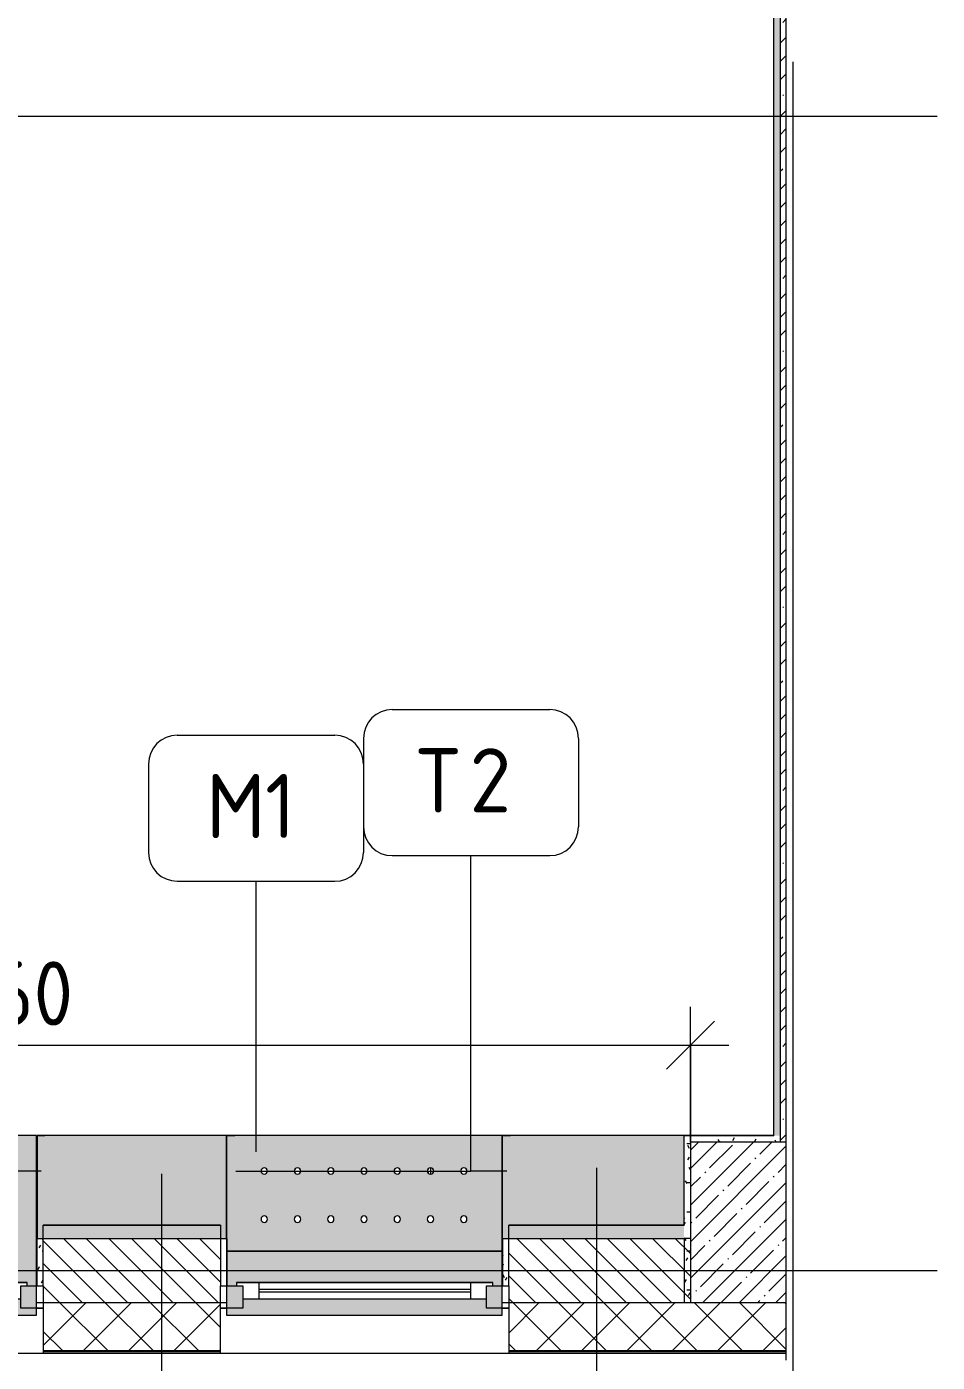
# Model space of a CAD drawing. Header units: millimetres. Extents: x -8624 to 194831, y -8553 to 29000.
# Drawn here: x 172972 to 175814, y -286 to 3879 of the extents above; entities that cross this region are included whole.
import ezdxf

# ---------------------------------------------------------------- set-up
doc = ezdxf.new("R2010")
doc.units = ezdxf.units.MM
doc.linetypes.add('Осевая', pattern=[15875, 3175, -2381.25, 7937.5, -2381.25])
for name, color, linetype, lineweight in [('A-ANNO-DIMS', 7, 'Continuous', 9), ('A-ANNO-DIMS-100', 7, 'Continuous', 9), ('A-DETL-GENF', 7, 'Continuous', 9), ('A-GLAZ-2', 7, 'Continuous', 9), ('A-WALL-2', 7, 'Continuous', 9), ('A-WALL-5', 7, 'Continuous', 13), ('I-WALL-5', 7, 'Continuous', 9), ('M-EQPM-1', 7, 'Continuous', 9), ('S-COLS-2', 7, 'Continuous', 9), ('Знаки', 7, 'Continuous', 9), ('Марки для знаков', 7, 'Continuous', 9), ('Оси', 7, 'Continuous', 9), ('Оси-2', 7, 'Осевая', 9)]:
    doc.layers.add(name, color=color, linetype=linetype, lineweight=lineweight)
doc.layers.add('I-WALL-7', color=9, linetype='Continuous', lineweight=9, true_color=0x808080)
doc.layers.add('Знаки-2', color=7, linetype='Continuous', lineweight=9, true_color=0xd7cfbf)
doc.styles.add('GOST Common_1', font='GOST_Common.ttf', dxfattribs={"height": 200})
doc.styles.add('ISOCPEUR_1', font='isocpeur.ttf', dxfattribs={"width": 0.9, "height": 200})
doc.dimstyles.new('ISO-2_0_0_9К_Средний_округл2', dxfattribs={"dimscale": 304.8, "dimtxt": 199.196235, "dimasz": 0.492126, "dimexe": 0.393701, "dimexo": 0, "dimgap": 0, "dimtad": 1, "dimdec": 0, "dimrnd": 10, "dimzin": 0, "dimdsep": 46, "dimtxsty": 'ISOCPEUR_1', "dimblk1": 'OBLIQUE', "dimblk2": 'OBLIQUE', "dimsah": 1, "dimcen": 0.09, "dimdle": 0.393701, "dimazin": 0, "dimtfac": 1, "dimtdec": 4, "dimtix": 1, "dimtmove": 0, "dimatfit": 3, "dimfxl": 1, "dimtvp": 1, "dimtolj": 1, "dimtzin": 0, "dimarcsym": 2})
pattern_1 = [(0, (137053.745, 0), (121.92, 30.48), [10.058, -81.382, 10.058, -81.382, -487.68]), (0, (137053.745, 0), (121.92, 30.48), [-182.88, 10.058, -172.822, 10.058, -81.382, -213.36]), (0, (137053.745, 0), (121.92, 30.48), [-457.2, 10.058, -50.902, 10.058, -142.342]), (120, (137099.465, 15.24), (-87.356454, 90.345817), [10.058, -81.382, 10.058, -81.382, -487.68]), (120, (137099.465, 15.24), (-87.356454, 90.345817), [-182.88, 10.058, -172.822, 10.058, -81.382, -213.36]), (120, (137099.465, 15.24), (-87.356454, 90.345817), [-457.2, 10.058, -50.902, 10.058, -142.342]), (240, (137114.705, 76.2), (-34.563546, -120.825817), [10.058, -81.382, 10.058, -81.382, -487.68]), (240, (137114.705, 76.2), (-34.563546, -120.825817), [-182.88, 10.058, -172.822, 10.058, -81.382, -213.36]), (240, (137114.705, 76.2), (-34.563546, -120.825817), [-457.2, 10.058, -50.902, 10.058, -142.342])]

# ---------------------------------------------------------------- blocks, each defined once
blk = doc.blocks.new('120_Окно_СКБ_2Ст - 120_Окно_СКБ_2Ст 2100х2400 _мал створка справа_-22446225-План зашивки приборов отопления в осях 3 этажа 1-12')
at = {"layer": 'A-GLAZ-2'}
for p, q in [((-1050, -127), (-1050, -57)), ((-1050, -57), (-980, -57)), ((-1029, -57), (-1050, -57)), ((-980, -57), (-980, -127)), ((150, -127), (150, -57)), ((150, -57), (220, -57)), ((220, -57), (220, -127)), ((980, -127), (980, -57)), ((980, -57), (1050, -57)), ((1050, -57), (1031, -57)), ((1050, -57), (1050, -127)), ((150, -87), (-980, -87)), ((-980, -87), (-980, -127)), ((-930, -137), (-930, -87)), ((-930, -107), (100, -107)), ((100, -117), (-930, -117)), ((100, -137), (100, -87)), ((150, -127), (150, -87)), ((980, -87), (220, -87)), ((220, -87), (220, -127)), ((270, -137), (270, -87)), ((270, -107), (930, -107)), ((930, -117), (270, -117)), ((930, -137), (930, -87)), ((980, -127), (980, -87)), ((-980, -127), (-1050, -127)), ((-980, -127), (-1000, -127)), ((-1000, -127), (-1000, -137)), ((-1000, -137), (170, -137)), ((170, -137), (-1000, -137)), ((220, -127), (150, -127)), ((170, -127), (150, -127)), ((170, -137), (170, -127)), ((220, -127), (200, -127)), ((200, -127), (200, -137)), ((200, -137), (1000, -137)), ((1000, -137), (200, -137)), ((1050, -127), (980, -127)), ((1000, -127), (980, -127)), ((1000, -137), (1000, -127))]:
    blk.add_line(p, q, dxfattribs=at)
blk = doc.blocks.new('120_Окно_СКБ_1Ст - 120_Окно_СКБ_1Ст 900х2500_h_-V158-План зашивки приборов отопления в осях 3 этажа 1-12')
at = {"layer": 'A-GLAZ-2'}
for p, q in [((-450, -127), (-450, -57)), ((-450, -57), (-380, -57)), ((-429, -57), (-450, -57)), ((-380, -57), (-380, -127)), ((380, -127), (380, -57)), ((380, -57), (450, -57)), ((450, -57), (431, -57)), ((450, -57), (450, -127)), ((380, -87), (-380, -87)), ((-380, -87), (-380, -127)), ((-330, -137), (-330, -87)), ((-330, -107), (330, -107)), ((330, -117), (-330, -117)), ((330, -137), (330, -87)), ((380, -127), (380, -87)), ((-380, -127), (-450, -127)), ((-380, -127), (-400, -127)), ((-400, -127), (-400, -137)), ((-400, -137), (400, -137)), ((400, -137), (-400, -137)), ((450, -127), (380, -127)), ((400, -127), (380, -127)), ((400, -137), (400, -127))]:
    blk.add_line(p, q, dxfattribs=at)
blk = doc.blocks.new('BSC_Колонна _Прямоугольная - 500х500-V166-План зашивки приборов отопления в осях 3 этажа 1-12')
at = {"layer": 'S-COLS-2'}
h = blk.add_hatch(dxfattribs=at)
h.set_pattern_fill('FP_136', color=256, style=0, pattern_type=2)
h.set_pattern_definition([(45, (-38240, -150), (-57.02463, 57.02463), []), (45, (-38182.975, -150), (-57.02463, 57.02463), [100.806, -20.161, 3.353, -16.808])])
h.paths.add_polyline_path([(-250, -250), (47.7, -250), (47.7, 250), (-250, 250), (-250, -199.9)])
for p, q in [((47.7, 250), (-250, 250)), ((-250, 250), (-250, -250)), ((-250, -250), (47.7, -250))]:
    blk.add_line(p, q, dxfattribs=at)
blk = doc.blocks.new('radiator_prado_classic_z_tip_30_po exemplyaru - Classic Z Тип 30-500-V188-План зашивки приборов отопления в осях 3 этажа 1-12')
at = {"layer": 'M-EQPM-1'}
blk.add_line((32.5, 108.3), (32.5, 128), dxfattribs=at)
blk.add_line((32.5, 108.3), (32.5, 128), dxfattribs=at)
for points in [[(23.6, 115.4), (23.1, 115.9), (22.6, 116.4), (22.1, 116.9)], [(22.1, 116.9), (22.6, 116.4), (23.1, 115.9), (23.6, 115.4)], [(22.1, 116.9), (22.6, 116.4), (23.1, 115.9), (23.6, 115.4)], [(25, 114), (24.5, 114.5), (23.6, 115.4), (22.6, 116.4), (22.1, 116.9)], [(25, 114), (24.5, 114.5), (24, 115), (23.6, 115.4)], [(23.6, 115.4), (24, 115), (24.5, 114.5), (25, 114)], [(23.6, 115.4), (24, 115), (24.5, 114.5), (25, 114)], [(23.6, 112.6), (24, 113), (24.5, 113.5), (25, 114)], [(25, 114), (24.5, 113.5), (24, 113), (23.6, 112.6)], [(25, 114), (24.5, 113.5), (24, 113), (23.6, 112.6)], [(23.6, 112.6), (24, 113), (24.5, 113.5), (25, 114)]]:
    blk.add_open_spline(points, degree=3, dxfattribs=at)
blk = doc.blocks.new('Зашивка радиатора_ с перфорацией М1 - Зашивка радиатора_ с перфорацией М1-V204-План зашивки приборов отопления в осях 3 этажа 1-12')
at = {"layer": 'Знаки-2'}
h = blk.add_hatch(color=256, dxfattribs=at)
h.paths.add_polyline_path([(379, 380), (-430, 380), (-430, 180), (429, 180), (430, 380)])
h.paths.add_polyline_path([(-381, 328.5), (379, 328.5), (379, 288.5), (399, 288.5), (399, 278.5), (-401, 278.5), (-401, 288.5), (-381, 288.5), (-381, 290.4)])
h = blk.add_hatch(color=256, dxfattribs=at)
h.paths.add_polyline_path([(429, 180), (-430, 180), (-430, -179.9), (430.2, -179.9), (430.2, 140.5), (429, 140.5), (429, 179.7)])
h.paths.add_polyline_path([(-310.3, 90.4), (-305.3, 89), (-301.6, 85.4), (-300.3, 80.4), (-301.6, 75.4), (-305.3, 71.7), (-310.3, 70.4), (-315.3, 71.7), (-318.9, 75.4), (-320.3, 80.4), (-318.9, 85.4), (-315.3, 89), (-312.8, 90)])
h.paths.add_polyline_path([(208.5, 90.4), (213.5, 89), (217.2, 85.4), (218.5, 80.4), (217.2, 75.4), (213.5, 71.7), (208.5, 70.4), (203.5, 71.7), (199.8, 75.4), (198.5, 80.4), (199.8, 85.4), (203.5, 89), (205.9, 90)])
h.paths.add_polyline_path([(1, 90.4), (6, 89), (9.7, 85.4), (11, 80.4), (9.7, 75.4), (6, 71.7), (1, 70.4), (-4, 71.7), (-7.7, 75.4), (-9, 80.4), (-7.7, 85.4), (-4, 89), (-1.6, 90)])
h.paths.add_polyline_path([(-102.8, 90.4), (-97.8, 89), (-94.1, 85.4), (-92.8, 80.4), (-94.1, 75.4), (-97.8, 71.7), (-102.8, 70.4), (-107.8, 71.7), (-111.4, 75.4), (-112.8, 80.4), (-111.4, 85.4), (-107.8, 89), (-105.3, 90)])
h.paths.add_polyline_path([(312.2, 90.4), (317.2, 89), (320.9, 85.4), (322.2, 80.4), (320.9, 75.4), (317.2, 71.7), (312.2, 70.4), (307.2, 71.7), (303.6, 75.4), (302.2, 80.4), (303.6, 85.4), (307.2, 89), (309.7, 90)])
h.paths.add_polyline_path([(104.7, 90.4), (109.7, 89), (113.4, 85.4), (114.7, 80.4), (113.4, 75.4), (109.7, 71.7), (104.7, 70.4), (99.7, 71.7), (96.1, 75.4), (94.7, 80.4), (96.1, 85.4), (99.7, 89), (102.2, 90)])
h.paths.add_polyline_path([(-206.5, 90.4), (-201.5, 89), (-197.8, 85.4), (-196.5, 80.4), (-197.8, 75.4), (-201.5, 71.7), (-206.5, 70.4), (-211.5, 71.7), (-215.2, 75.4), (-216.5, 80.4), (-215.2, 85.4), (-211.5, 89), (-209.1, 90)])
h.paths.add_polyline_path([(208.5, -59.6), (213.5, -61), (217.2, -64.6), (218.5, -69.6), (217.2, -74.6), (213.5, -78.3), (208.5, -79.6), (203.5, -78.3), (199.8, -74.6), (198.5, -69.6), (199.8, -64.6), (203.5, -61), (205.9, -60)])
h.paths.add_polyline_path([(-206.5, -59.6), (-201.5, -61), (-197.8, -64.6), (-196.5, -69.6), (-197.8, -74.6), (-201.5, -78.3), (-206.5, -79.6), (-211.5, -78.3), (-215.2, -74.6), (-216.5, -69.6), (-215.2, -64.6), (-211.5, -61), (-209.1, -60)])
h.paths.add_polyline_path([(-102.8, -59.6), (-97.8, -61), (-94.1, -64.6), (-92.8, -69.6), (-94.1, -74.6), (-97.8, -78.3), (-102.8, -79.6), (-107.8, -78.3), (-111.4, -74.6), (-112.8, -69.6), (-111.4, -64.6), (-107.8, -61), (-105.3, -60)])
h.paths.add_polyline_path([(312.2, -59.6), (317.2, -61), (320.9, -64.6), (322.2, -69.6), (320.9, -74.6), (317.2, -78.3), (312.2, -79.6), (307.2, -78.3), (303.6, -74.6), (302.2, -69.6), (303.6, -64.6), (307.2, -61), (309.7, -60)])
h.paths.add_polyline_path([(-310.3, -59.6), (-305.3, -61), (-301.6, -64.6), (-300.3, -69.6), (-301.6, -74.6), (-305.3, -78.3), (-310.3, -79.6), (-315.3, -78.3), (-318.9, -74.6), (-320.3, -69.6), (-318.9, -64.6), (-315.3, -61), (-312.8, -60)])
h.paths.add_polyline_path([(1, -59.6), (6, -61), (9.7, -64.6), (11, -69.6), (9.7, -74.6), (6, -78.3), (1, -79.6), (-4, -78.3), (-7.7, -74.6), (-9, -69.6), (-7.7, -64.6), (-4, -61), (-1.6, -60)])
h.paths.add_polyline_path([(104.7, -59.6), (109.7, -61), (113.4, -64.6), (114.7, -69.6), (113.4, -74.6), (109.7, -78.3), (104.7, -79.6), (99.7, -78.3), (96.1, -74.6), (94.7, -69.6), (96.1, -64.6), (99.7, -61), (102.2, -60)])
at = {"layer": 'Знаки'}
for p, q in [((430, 380), (-430, 380)), ((-430, 380), (-430, 180)), ((430, 288.5), (430, 380)), ((-430, 180), (429, 180)), ((429, 180), (-430, 180)), ((-430, 180), (-430, -179.9)), ((430.2, -179.9), (430.2, 140.5)), ((-430, -179.9), (430.2, -179.9))]:
    blk.add_line(p, q, dxfattribs=at)
for centre, start, end in [((-310.3, 80.4), 0, 180), ((-206.5, 80.4), 0, 180), ((-102.8, 80.4), 0, 180), ((1, 80.4), 0, 180), ((104.7, 80.4), 0, 180), ((208.5, 80.4), 0, 180), ((312.2, 80.4), 0, 180), ((-310.3, 80.4), 180, 0), ((-206.5, 80.4), 180, 360), ((-102.8, 80.4), 180, 0), ((1, 80.4), 180, 0), ((104.7, 80.4), 180, 360), ((208.5, 80.4), 180, 0), ((312.2, 80.4), 180, 0), ((-310.3, -69.6), 0, 180), ((-310.3, -69.6), 180, 0), ((-206.5, -69.6), 0, 180), ((-206.5, -69.6), 180, 0), ((-102.8, -69.6), 0, 180), ((-102.8, -69.6), 180, 0), ((1, -69.6), 0, 180), ((1, -69.6), 180, 0), ((104.7, -69.6), 0, 180), ((104.7, -69.6), 180, 0), ((208.5, -69.6), 0, 180), ((208.5, -69.6), 180, 0), ((312.2, -69.6), 0, 180), ((312.2, -69.6), 180, 0)]:
    blk.add_arc(centre, 10, start, end, dxfattribs=at)
blk = doc.blocks.new('Зашивка радиатора_ с перфорацией М5 - Зашивка радиатора_ с перфорацией М5-V206-План зашивки приборов отопления в осях 3 этажа 1-12')
at = {"layer": 'Знаки-2'}
h = blk.add_hatch(color=256, dxfattribs=at)
h.paths.add_polyline_path([(1686.4, 380), (-310, 380), (-310, -179.9), (1750, -179.9), (1750, 380)])
h.paths.add_polyline_path([(-219.8, 328.5), (869, 328.5), (869, 288.5), (889, 288.5), (889, 278.5), (-281, 278.5), (-280, 288.5), (-261, 288.5), (-261, 328.5), (-238.2, 328.5)])
h.paths.add_polyline_path([(1525.9, 328.5), (1699, 328.5), (1699, 288.5), (1719, 287.7), (1718.5, 278.5), (919, 278.5), (919, 288.5), (939, 288.5), (939, 328.5)])
h.paths.add_polyline_path([(1027.5, 90.4), (1032.5, 89), (1036.2, 85.4), (1037.5, 80.4), (1036.2, 75.4), (1032.5, 71.7), (1027.5, 70.4), (1022.5, 71.7), (1018.8, 75.4), (1017.5, 80.4), (1018.8, 85.4), (1022.5, 89), (1024.9, 90)])
h.paths.add_polyline_path([(1235, 90.4), (1240, 89), (1243.7, 85.4), (1245, 80.4), (1243.7, 75.4), (1240, 71.7), (1235, 70.4), (1230, 71.7), (1226.3, 75.4), (1225, 80.4), (1226.3, 85.4), (1230, 89), (1232.4, 90)])
h.paths.add_polyline_path([(923.7, 90.4), (928.7, 89), (932.4, 85.4), (933.7, 80.4), (932.4, 75.4), (928.7, 71.7), (923.7, 70.4), (918.7, 71.7), (915.1, 75.4), (913.7, 80.4), (915.1, 85.4), (918.7, 89), (921.2, 90)])
h.paths.add_polyline_path([(1131.2, 90.4), (1136.2, 89), (1139.9, 85.4), (1141.2, 80.4), (1139.9, 75.4), (1136.2, 71.7), (1131.2, 70.4), (1126.2, 71.7), (1122.6, 75.4), (1121.2, 80.4), (1122.6, 85.4), (1126.2, 89), (1128.7, 90)])
h.paths.add_polyline_path([(1442.5, 90.4), (1447.5, 89), (1451.2, 85.4), (1452.5, 80.4), (1451.2, 75.4), (1447.5, 71.7), (1442.5, 70.4), (1437.5, 71.7), (1433.8, 75.4), (1432.5, 80.4), (1433.8, 85.4), (1437.5, 89), (1439.9, 90)])
h.paths.add_polyline_path([(1546.2, 90.4), (1551.2, 89), (1554.9, 85.4), (1556.2, 80.4), (1554.9, 75.4), (1551.2, 71.7), (1546.2, 70.4), (1541.2, 71.7), (1537.6, 75.4), (1536.2, 80.4), (1537.6, 85.4), (1541.2, 89), (1543.7, 90)])
h.paths.add_polyline_path([(1650, 90.4), (1655, 89), (1658.7, 85.4), (1660, 80.4), (1658.7, 75.4), (1655, 71.7), (1650, 70.4), (1645, 71.7), (1641.3, 75.4), (1640, 80.4), (1641.3, 85.4), (1645, 89), (1647.4, 90)])
h.paths.add_polyline_path([(820, 90.4), (825, 89), (828.7, 85.4), (830, 80.4), (828.7, 75.4), (825, 71.7), (820, 70.4), (815, 71.7), (811.3, 75.4), (810, 80.4), (811.3, 85.4), (815, 89), (817.4, 90)])
h.paths.add_polyline_path([(1338.7, 90.4), (1343.7, 89), (1347.4, 85.4), (1348.7, 80.4), (1347.4, 75.4), (1343.7, 71.7), (1338.7, 70.4), (1333.7, 71.7), (1330.1, 75.4), (1328.7, 80.4), (1330.1, 85.4), (1333.7, 89), (1336.2, 90)])
h.paths.add_polyline_path([(612.5, 90.4), (617.5, 89), (621.2, 85.4), (622.5, 80.4), (621.2, 75.4), (617.5, 71.7), (612.5, 70.4), (607.5, 71.7), (603.8, 75.4), (602.5, 80.4), (603.8, 85.4), (607.5, 89), (609.9, 90)])
h.paths.add_polyline_path([(93.7, 90.4), (98.7, 89), (102.4, 85.4), (103.7, 80.4), (102.4, 75.4), (98.7, 71.7), (93.7, 70.4), (88.7, 71.7), (85.1, 75.4), (83.7, 80.4), (85.1, 85.4), (88.7, 89), (91.2, 90)])
h.paths.add_polyline_path([(-113.8, 90.4), (-108.8, 89), (-105.1, 85.4), (-103.8, 80.4), (-105.1, 75.4), (-108.8, 71.7), (-113.8, 70.4), (-118.8, 71.7), (-122.4, 75.4), (-123.8, 80.4), (-122.4, 85.4), (-118.8, 89), (-116.3, 90)])
h.paths.add_polyline_path([(-217.5, 90.4), (-212.5, 89), (-208.8, 85.4), (-207.5, 80.4), (-208.8, 75.4), (-212.5, 71.7), (-217.5, 70.4), (-222.5, 71.7), (-226.2, 75.4), (-227.5, 80.4), (-226.2, 85.4), (-222.5, 89), (-220.1, 90)])
h.paths.add_polyline_path([(197.5, 90.4), (202.5, 89), (206.2, 85.4), (207.5, 80.4), (206.2, 75.4), (202.5, 71.7), (197.5, 70.4), (192.5, 71.7), (188.8, 75.4), (187.5, 80.4), (188.8, 85.4), (192.5, 89), (194.9, 90)])
h.paths.add_polyline_path([(-10, 90.4), (-5, 89), (-1.3, 85.4), (0, 80.4), (-1.3, 75.4), (-5, 71.7), (-10, 70.4), (-15, 71.7), (-18.7, 75.4), (-20, 80.4), (-18.7, 85.4), (-15, 89), (-12.6, 90)])
h.paths.add_polyline_path([(508.7, 90.4), (513.7, 89), (517.4, 85.4), (518.7, 80.4), (517.4, 75.4), (513.7, 71.7), (508.7, 70.4), (503.7, 71.7), (500.1, 75.4), (498.7, 80.4), (500.1, 85.4), (503.7, 89), (506.2, 90)])
h.paths.add_polyline_path([(301.2, 90.4), (306.2, 89), (309.9, 85.4), (311.2, 80.4), (309.9, 75.4), (306.2, 71.7), (301.2, 70.4), (296.2, 71.7), (292.6, 75.4), (291.2, 80.4), (292.6, 85.4), (296.2, 89), (298.7, 90)])
h.paths.add_polyline_path([(716.2, 90.4), (721.2, 89), (724.9, 85.4), (726.2, 80.4), (724.9, 75.4), (721.2, 71.7), (716.2, 70.4), (711.2, 71.7), (707.6, 75.4), (706.2, 80.4), (707.6, 85.4), (711.2, 89), (713.7, 90)])
h.paths.add_polyline_path([(405, 90.4), (410, 89), (413.7, 85.4), (415, 80.4), (413.7, 75.4), (410, 71.7), (405, 70.4), (400, 71.7), (396.3, 75.4), (395, 80.4), (396.3, 85.4), (400, 89), (402.4, 90)])
h.paths.add_polyline_path([(1235, -59.6), (1240, -61), (1243.7, -64.6), (1245, -69.6), (1243.7, -74.6), (1240, -78.3), (1235, -79.6), (1230, -78.3), (1226.3, -74.6), (1225, -69.6), (1226.3, -64.6), (1230, -61), (1232.4, -60)])
h.paths.add_polyline_path([(820, -59.6), (825, -61), (828.7, -64.6), (830, -69.6), (828.7, -74.6), (825, -78.3), (820, -79.6), (815, -78.3), (811.3, -74.6), (810, -69.6), (811.3, -64.6), (815, -61), (817.4, -60)])
h.paths.add_polyline_path([(1131.2, -59.6), (1136.2, -61), (1139.9, -64.6), (1141.2, -69.6), (1139.9, -74.6), (1136.2, -78.3), (1131.2, -79.6), (1126.2, -78.3), (1122.6, -74.6), (1121.2, -69.6), (1122.6, -64.6), (1126.2, -61), (1128.7, -60)])
h.paths.add_polyline_path([(923.7, -59.6), (928.7, -61), (932.4, -64.6), (933.7, -69.6), (932.4, -74.6), (928.7, -78.3), (923.7, -79.6), (918.7, -78.3), (915.1, -74.6), (913.7, -69.6), (915.1, -64.6), (918.7, -61), (921.2, -60)])
h.paths.add_polyline_path([(1650, -59.6), (1655, -61), (1658.7, -64.6), (1660, -69.6), (1658.7, -74.6), (1655, -78.3), (1650, -79.6), (1645, -78.3), (1641.3, -74.6), (1640, -69.6), (1641.3, -64.6), (1645, -61), (1647.4, -60)])
h.paths.add_polyline_path([(1338.7, -59.6), (1343.7, -61), (1347.4, -64.6), (1348.7, -69.6), (1347.4, -74.6), (1343.7, -78.3), (1338.7, -79.6), (1333.7, -78.3), (1330.1, -74.6), (1328.7, -69.6), (1330.1, -64.6), (1333.7, -61), (1336.2, -60)])
h.paths.add_polyline_path([(1546.2, -59.6), (1551.2, -61), (1554.9, -64.6), (1556.2, -69.6), (1554.9, -74.6), (1551.2, -78.3), (1546.2, -79.6), (1541.2, -78.3), (1537.6, -74.6), (1536.2, -69.6), (1537.6, -64.6), (1541.2, -61), (1543.7, -60)])
h.paths.add_polyline_path([(716.2, -59.6), (721.2, -61), (724.9, -64.6), (726.2, -69.6), (724.9, -74.6), (721.2, -78.3), (716.2, -79.6), (711.2, -78.3), (707.6, -74.6), (706.2, -69.6), (707.6, -64.6), (711.2, -61), (713.7, -60)])
h.paths.add_polyline_path([(1442.5, -59.6), (1447.5, -61), (1451.2, -64.6), (1452.5, -69.6), (1451.2, -74.6), (1447.5, -78.3), (1442.5, -79.6), (1437.5, -78.3), (1433.8, -74.6), (1432.5, -69.6), (1433.8, -64.6), (1437.5, -61), (1439.9, -60)])
h.paths.add_polyline_path([(1027.5, -59.6), (1032.5, -61), (1036.2, -64.6), (1037.5, -69.6), (1036.2, -74.6), (1032.5, -78.3), (1027.5, -79.6), (1022.5, -78.3), (1018.8, -74.6), (1017.5, -69.6), (1018.8, -64.6), (1022.5, -61), (1024.9, -60)])
h.paths.add_polyline_path([(301.2, -59.6), (306.2, -61), (309.9, -64.6), (311.2, -69.6), (309.9, -74.6), (306.2, -78.3), (301.2, -79.6), (296.2, -78.3), (292.6, -74.6), (291.2, -69.6), (292.6, -64.6), (296.2, -61), (298.7, -60)])
h.paths.add_polyline_path([(197.5, -59.6), (202.5, -61), (206.2, -64.6), (207.5, -69.6), (206.2, -74.6), (202.5, -78.3), (197.5, -79.6), (192.5, -78.3), (188.8, -74.6), (187.5, -69.6), (188.8, -64.6), (192.5, -61), (194.9, -60)])
h.paths.add_polyline_path([(93.7, -59.6), (98.7, -61), (102.4, -64.6), (103.7, -69.6), (102.4, -74.6), (98.7, -78.3), (93.7, -79.6), (88.7, -78.3), (85.1, -74.6), (83.7, -69.6), (85.1, -64.6), (88.7, -61), (91.2, -60)])
h.paths.add_polyline_path([(405, -59.6), (410, -61), (413.7, -64.6), (415, -69.6), (413.7, -74.6), (410, -78.3), (405, -79.6), (400, -78.3), (396.3, -74.6), (395, -69.6), (396.3, -64.6), (400, -61), (402.4, -60)])
h.paths.add_polyline_path([(612.5, -59.6), (617.5, -61), (621.2, -64.6), (622.5, -69.6), (621.2, -74.6), (617.5, -78.3), (612.5, -79.6), (607.5, -78.3), (603.8, -74.6), (602.5, -69.6), (603.8, -64.6), (607.5, -61), (609.9, -60)])
h.paths.add_polyline_path([(508.7, -59.6), (513.7, -61), (517.4, -64.6), (518.7, -69.6), (517.4, -74.6), (513.7, -78.3), (508.7, -79.6), (503.7, -78.3), (500.1, -74.6), (498.7, -69.6), (500.1, -64.6), (503.7, -61), (506.2, -60)])
h.paths.add_polyline_path([(-217.5, -59.6), (-212.5, -61), (-208.8, -64.6), (-207.5, -69.6), (-208.8, -74.6), (-212.5, -78.3), (-217.5, -79.6), (-222.5, -78.3), (-226.2, -74.6), (-227.5, -69.6), (-226.2, -64.6), (-222.5, -61), (-220.1, -60)])
h.paths.add_polyline_path([(-10, -59.6), (-5, -61), (-1.3, -64.6), (0, -69.6), (-1.3, -74.6), (-5, -78.3), (-10, -79.6), (-15, -78.3), (-18.7, -74.6), (-20, -69.6), (-18.7, -64.6), (-15, -61), (-12.6, -60)])
h.paths.add_polyline_path([(-113.8, -59.6), (-108.8, -61), (-105.1, -64.6), (-103.8, -69.6), (-105.1, -74.6), (-108.8, -78.3), (-113.8, -79.6), (-118.8, -78.3), (-122.4, -74.6), (-123.8, -69.6), (-122.4, -64.6), (-118.8, -61), (-116.3, -60)])
at = {"layer": 'Знаки'}
for p, q in [((1750, 380), (-310, 380)), ((-310, 380), (-310, -179.9)), ((1750, 288.5), (1750, 380)), ((1750, -179.9), (1750, 140.5)), ((-310, -179.9), (1750, -179.9))]:
    blk.add_line(p, q, dxfattribs=at)
for centre, start, end in [((-217.5, 80.4), 0, 180), ((-113.8, 80.4), 0, 180), ((-10, 80.4), 0, 180), ((93.7, 80.4), 0, 180), ((197.5, 80.4), 0, 180), ((301.2, 80.4), 0, 180), ((405, 80.4), 0, 180), ((508.7, 80.4), 0, 180), ((612.5, 80.4), 0, 180), ((716.2, 80.4), 0, 180), ((820, 80.4), 0, 180), ((923.7, 80.4), 0, 180), ((1027.5, 80.4), 0, 180), ((1131.2, 80.4), 0, 180), ((1235, 80.4), 0, 180), ((1338.7, 80.4), 0, 180), ((1442.5, 80.4), 0, 180), ((1546.2, 80.4), 0, 180), ((1650, 80.4), 0, 180), ((-217.5, 80.4), 180, 0), ((-113.8, 80.4), 180, 0), ((-10, 80.4), 180, 360), ((93.7, 80.4), 180, 0), ((197.5, 80.4), 180, 0), ((301.2, 80.4), 180, 0), ((405, 80.4), 180, 0), ((508.7, 80.4), 180, 0), ((612.5, 80.4), 180, 0), ((716.2, 80.4), 180, 0), ((820, 80.4), 180, 0), ((923.7, 80.4), 180, 360), ((1027.5, 80.4), 180, 0), ((1131.2, 80.4), 180, 360), ((1235, 80.4), 180, 0), ((1338.7, 80.4), 180, 0), ((1442.5, 80.4), 180, 360), ((1546.2, 80.4), 180, 0), ((1650, 80.4), 180, 360), ((-217.5, -69.6), 0, 180), ((-217.5, -69.6), 180, 0), ((-113.8, -69.6), 0, 180), ((-113.8, -69.6), 180, 0), ((-10, -69.6), 0, 180), ((-10, -69.6), 180, 0), ((93.7, -69.6), 0, 180), ((93.7, -69.6), 180, 0), ((197.5, -69.6), 0, 180), ((197.5, -69.6), 180, 0), ((301.2, -69.6), 0, 180), ((301.2, -69.6), 180, 0), ((405, -69.6), 0, 180), ((405, -69.6), 180, 0), ((508.7, -69.6), 0, 180), ((508.7, -69.6), 180, 0), ((612.5, -69.6), 0, 180), ((612.5, -69.6), 180, 0), ((716.2, -69.6), 0, 180), ((716.2, -69.6), 180, 0), ((820, -69.6), 0, 180), ((820, -69.6), 180, 0), ((923.7, -69.6), 0, 180), ((923.7, -69.6), 180, 0), ((1027.5, -69.6), 0, 180), ((1027.5, -69.6), 180, 0), ((1131.2, -69.6), 0, 180), ((1131.2, -69.6), 180, 0), ((1235, -69.6), 0, 180), ((1235, -69.6), 180, 0), ((1338.7, -69.6), 0, 180), ((1338.7, -69.6), 180, 0), ((1442.5, -69.6), 0, 180), ((1442.5, -69.6), 180, 0), ((1546.2, -69.6), 0, 180), ((1546.2, -69.6), 180, 0), ((1650, -69.6), 0, 180), ((1650, -69.6), 180, 0)]:
    blk.add_arc(centre, 10, start, end, dxfattribs=at)
blk = doc.blocks.new('Зашивка без перфорации М3 - М3_10-30988418-План зашивки приборов отопления в осях 3 этажа 1-12')
at = {"layer": 'Знаки-2'}
blk.add_hatch(color=256, dxfattribs=at).paths.add_polyline_path([(160.2, 140.5), (141.8, 140.5), (141.8, 100.5), (-411.2, 100.5), (-411.2, 140.5), (-430, 140.5), (-430, -179.9), (160.2, -179.9), (160.2, 100.5)])
at = {"layer": 'Знаки'}
for p, q in [((-430, 140.5), (-430, -179.9)), ((160.2, -179.9), (160.2, 140.5)), ((-430, -179.9), (160.2, -179.9))]:
    blk.add_line(p, q, dxfattribs=at)
blk = doc.blocks.new('Зашивка без перфорации М3 - М3_10-V208-План зашивки приборов отопления в осях 3 этажа 1-12')
at = {"layer": 'Знаки-2'}
blk.add_hatch(color=256, dxfattribs=at).paths.add_polyline_path([(159, 180), (159, 140.5), (139, 140.5), (139, 100.5), (-408, 99.5), (-408, -179.5), (160.2, -179.9), (160.2, 180)])
at = {"layer": 'Знаки'}
for p, q in [((160.2, 180), (159, 180)), ((160.2, -179.9), (160.2, 180)), ((-430, -179.9), (160.2, -179.9))]:
    blk.add_line(p, q, dxfattribs=at)
blk = doc.blocks.new('Зашивка_ опоясывающая панель - Зашивка_ опоясывающая панель-V210-План зашивки приборов отопления в осях 3 этажа 1-12')
at = {"layer": 'Знаки-2'}
blk.add_hatch(color=256, dxfattribs=at).paths.add_polyline_path([(-430, -140.5), (-429.2, -140.5), (-429.2, 179.9), (-430, 180), (-430, -39.4)])
at = {"layer": 'Знаки'}
for p, q in [((-430, -140.5), (-430, 180)), ((-430, 180), (-406, 180))]:
    blk.add_line(p, q, dxfattribs=at)
blk = doc.blocks.new('Зашивка_ опоясывающая панель - Зашивка_ опоясывающая панель-V209-План зашивки приборов отопления в осях 3 этажа 1-12')
at = {"layer": 'Знаки-2'}
blk.add_hatch(color=256, dxfattribs=at).paths.add_polyline_path([(-406, 179.9), (-406, 180), (-430, 179.9)])
at = {"layer": 'Знаки'}
blk.add_line((-430, 180), (-406, 180), dxfattribs=at)
blk = doc.blocks.new('DET_L_Линия разрыва - М100-30654710-План зашивки приборов отопления в осях 3 этажа 1-12')
at = {"layer": 'A-DETL-GENF'}
blk.add_line((11739.9, 0), (0, 0), dxfattribs=at)
blk = doc.blocks.new('Марка_Знаки - В прямоуг_Наименование краткое-30718135-План зашивки приборов отопления в осях 3 этажа 1-12')
at = {"layer": 'Марки для знаков'}
for p, q in [((-2.455, 2.278), (2.455, 2.278)), ((-3.355, 1.378), (-3.355, -1.384)), ((3.355, 1.378), (3.355, -1.378)), ((-2.461, -2.278), (2.455, -2.278))]:
    blk.add_line(p, q, dxfattribs=at)
for centre, radius, start, end in [((-2.455, 1.378), 0.9, 90, 180), ((2.455, 1.378), 0.9, 0, 90), ((-2.461, -1.384), 0.893, 180, 270), ((2.455, -1.378), 0.9, 270, 0)]:
    blk.add_arc(centre, radius, start, end, dxfattribs=at)
blk = doc.blocks.new('DIMBLOCK33-План зашивки приборов отопления в осях 3 этажа 1-12')
at = {"layer": 'A-ANNO-DIMS-100'}
for p, q in [((170683.7, 520), (170683.7, 822.6)), ((175043.7, 400), (175043.7, 822.6)), ((170563.7, 702.6), (175163.7, 702.6)), ((170683.7, 702.6), (170683.7, 520)), ((175043.7, 702.6), (175043.7, 400))]:
    blk.add_line(p, q, dxfattribs=at)
at = {"layer": 'A-ANNO-DIMS-100', "lineweight": 20}
for p, q in [((170683.7, 702.6), (170758.7, 777.6)), ((175043.7, 702.6), (175118.7, 777.6)), ((170683.7, 702.6), (170608.7, 627.6)), ((175043.7, 702.6), (174968.7, 627.6))]:
    blk.add_line(p, q, dxfattribs=at)
at = {"layer": 'A-ANNO-DIMS-100', "color": 0, "insert": (172601.3, 963.9), "char_height": 200, "width": 629.767, "attachment_point": 1, "line_spacing_factor": 1.149209, "style": 'ISOCPEUR_1'}
blk.add_mtext('4360', dxfattribs=at)
blk = doc.blocks.new('_Oblique')
at = {"color": 0, "linetype": 'ByBlock', "lineweight": -2}
blk.add_line((-0.5, -0.5), (0.5, 0.5), dxfattribs=at)

msp = doc.modelspace()

# ---------------------------------------------------------------- hatches: boundary and pattern name
at = {"layer": 'A-WALL-2'}
h = msp.add_hatch(dxfattribs=at)
h.set_pattern_fill('FP_125', color=256, style=0, pattern_type=2)
h.set_pattern_definition([(135, (137053.745, 0), (-35.35534, -35.35534), [])])
h.paths.add_polyline_path([(175043.7, -100), (175043.7, 100), (174476.7, 100), (174476.7, -100)])
h.paths.add_polyline_path([(173576.7, -100), (173576.7, 100), (173023.7, 100), (173023.7, -100), (173093, -100)])
h.paths.add_polyline_path([(170923.7, -100), (170923.7, 100), (170663.7, 100), (170663.7, -100), (170845.8, -100)])
h.paths.add_polyline_path([(169163.7, -100), (169163.7, 100), (167936.6, 100), (167936.6, -100), (167956.6, -100)])
h.paths.add_polyline_path([(166863.5, -100), (167036.6, -100), (167036.6, 100), (166863.5, 100), (166863.5, -49.9)])
h.paths.add_polyline_path([(163213.7, -100), (163463.5, -100), (163462.3, 100), (163213.7, 100), (163213.7, -49.9)])
h.paths.add_polyline_path([(162613.7, -100), (162613.7, 100), (161863.7, 100), (161863.7, -100), (162178.3, -100)])
h.paths.add_polyline_path([(159610.1, -100), (159763.7, -100), (159763.7, 100), (159563.7, 100), (159563.7, -100)])
h.paths.add_polyline_path([(158663.7, -100), (158963.7, -100), (158963.7, 100), (158663.7, 100), (158663.7, -49.9)])
h.paths.add_polyline_path([(157763.7, -100), (157763.7, 100), (156413.7, 100), (156413.7, -100), (157684, -100)])
h.paths.add_polyline_path([(154313.7, -100), (154313.2, 100), (153563.7, 100), (153563.7, -100), (153831.7, -100)])
h.paths.add_polyline_path([(152547.6, -100), (152663.7, -100), (152663.7, 100), (151913.7, 100), (151913.7, -100)])
h.paths.add_polyline_path([(149063.7, -100), (149213.7, -100), (149213.7, 100), (149063.7, 100), (149063.7, -49.9)])
h.paths.add_polyline_path([(147413.5, -100), (148163.7, -100), (148163.7, 100), (147413.5, 100), (147413.5, -49.9)])
h.paths.add_polyline_path([(144713.7, -100), (144713.7, 100), (143883.7, 100), (143883.7, -100)])
h = msp.add_hatch(dxfattribs=at)
h.set_pattern_fill('FP_127', color=256, style=0, pattern_type=2)
h.set_pattern_definition([(45, (137053.74, 0), (-70.71068, 70.71068), []), (135, (137053.74, 0), (-70.71068, -70.71068), [])])
h.paths.add_polyline_path([(175043.7, -250), (175341.4, -250), (175341.4, -100), (174476.7, -100), (174476.7, -250)])
h.paths.add_polyline_path([(173576.7, -250), (173576.7, -100), (173023.7, -100), (173023.7, -250), (173093, -250)])
h.paths.add_polyline_path([(170524.8, -250), (170923.7, -250), (170923.7, -100), (170063.7, -100), (170063.7, -250)])
h.paths.add_polyline_path([(167956.6, -250), (169163.7, -250), (169163.7, -100), (167936.6, -100), (167936.6, -250)])
h.paths.add_polyline_path([(167036.6, -250), (167036.6, -100), (166263.5, -100), (166263.5, -250), (166863.5, -250)])
h.paths.add_polyline_path([(162820.3, -250), (163463.5, -250), (163463.5, -100), (161863.7, -100), (161863.7, -250), (162178.3, -250)])
h.paths.add_polyline_path([(159763.7, -250), (159763.7, -100), (158663.7, -100), (158663.7, -250), (159610.1, -250)])
h.paths.add_polyline_path([(157763.7, -250), (157763.7, -100), (156413.7, -100), (156413.7, -250), (157684, -250)])
h.paths.add_polyline_path([(153563.7, -250), (154313.7, -250), (154313.7, -100), (153563.7, -100)])
h.paths.add_polyline_path([(151913.7, -250), (152663.7, -250), (152663.7, -100), (151913.7, -100)])
h.paths.add_polyline_path([(149813.7, -250), (149813.7, -100), (149063.7, -100), (149063.7, -250), (149337.4, -250)])
h.paths.add_polyline_path([(148163.7, -250), (148163.7, -100), (147413.5, -100), (147413.5, -250)])
h.paths.add_polyline_path([(144843.1, -250), (145313.5, -250), (145313.5, -100), (143883.7, -100), (143883.7, -250)])
h.paths.add_polyline_path([(139706.8, -250), (140783.7, -250), (140783.7, -100), (136793.7, -100), (136793.7, -250)])
at = {"layer": 'I-WALL-5'}
h = msp.add_hatch(dxfattribs=at)
h.set_pattern_fill('FP_128', color=256, style=0, pattern_type=2)
h.set_pattern_definition([(45, (137053.745, 0), (-57.02463, 57.02463), []), (45, (137110.77, 0), (-57.02463, 57.02463), [100.806, -20.161, 3.353, -16.808])])
h.paths.add_polyline_path([(175341.4, 400), (175341.4, 7400), (175323.7, 7400), (175323.7, 400), (175340.1, 400)])
at = {"layer": 'I-WALL-7'}
h = msp.add_hatch(dxfattribs=at)
h.set_pattern_fill('FP_148', color=256, style=0, pattern_type=2)
h.set_pattern_definition(pattern_1)
h.paths.add_polyline_path([(175303.7, 420), (175323.7, 420), (175323.7, 7070), (175303.7, 7070), (175303.7, 421)])
h = msp.add_hatch(dxfattribs=at)
h.set_pattern_fill('FP_148', color=256, style=0, pattern_type=2)
h.set_pattern_definition(pattern_1)
h.paths.add_polyline_path([(175043.7, -100), (175043.7, 420), (175023.7, 420), (175023.7, -100)])
h = msp.add_hatch(dxfattribs=at)
h.set_pattern_fill('FP_148', color=256, style=0, pattern_type=2)
h.set_pattern_definition(pattern_1)
h.paths.add_polyline_path([(175043.7, 400), (175323.7, 400), (175323.7, 420), (175043.7, 420)])
h = msp.add_hatch(dxfattribs=at)
h.set_pattern_fill('FP_148', color=256, style=0, pattern_type=2)
h.set_pattern_definition(pattern_1)
h.paths.add_polyline_path([(175019.1, 100), (175023.7, 100), (175023.7, 140), (174476.7, 140), (174476.7, 100), (174698.1, 100)])
h.paths.add_polyline_path([(173093, 100), (173576.7, 100), (173576.7, 140), (173023.7, 140), (173023.7, 100)])
h.paths.add_polyline_path([(170923.7, 100), (170923.7, 140), (170683.7, 140), (170683.7, 100), (170845.8, 100)])
h = msp.add_hatch(dxfattribs=at)
h.set_pattern_fill('FP_148', color=256, style=0, pattern_type=2)
h.set_pattern_definition(pattern_1)
h.paths.add_polyline_path([(173023.7, -48), (173023.7, 100), (173003.7, 100), (173003.7, -48)])
h = msp.add_hatch(dxfattribs=at)
h.set_pattern_fill('FP_148', color=256, style=0, pattern_type=2)
h.set_pattern_definition(pattern_1)
h.paths.add_polyline_path([(173596.7, -48), (173596.7, 100), (173576.7, 100), (173576.7, -48)])
h = msp.add_hatch(dxfattribs=at)
h.set_pattern_fill('FP_148', color=256, style=0, pattern_type=2)
h.set_pattern_definition(pattern_1)
h.paths.add_polyline_path([(174476.7, -48), (174476.7, 100), (174456.7, 100), (174456.7, -48)])

# ---------------------------------------------------------------- linework, layer by layer
at = {"layer": 'A-WALL-2'}
for p, q in [((175043.7, 100), (175023.7, 100)), ((173023.7, -48), (173023.7, -258)), ((173576.7, -258), (173576.7, -48)), ((174476.7, -48), (174476.7, -258)), ((173002.7, -100), (173023.7, -100)), ((173576.7, -100), (173595.7, -100)), ((174455.7, -100), (174476.7, -100)), ((158663.7, -258), (175341.4, -258))]:
    msp.add_line(p, q, dxfattribs=at)
at = {"layer": 'A-WALL-5'}
for p, q in [((175323.7, 7150), (175323.7, 400)), ((175303.7, 420), (175303.7, 7050)), ((175023.7, 140), (175023.7, 420)), ((175303.7, 420), (175043.7, 420)), ((173023.7, -100), (173576.7, -100)), ((174476.7, -100), (175043.7, -100)), ((173023.7, -250), (173576.7, -250)), ((173023.7, -253), (173576.7, -253)), ((174476.7, -250), (175341.4, -250)), ((174476.7, -253), (175341.4, -253))]:
    msp.add_line(p, q, dxfattribs=at)
at = {"layer": 'I-WALL-5'}
for p, q in [((175302.7, 7049), (175302.7, 421)), ((175022.7, 421), (175022.7, 141)), ((175302.7, 421), (175022.7, 421)), ((175043.7, 420), (175023.7, 420)), ((173002.7, 141), (173005.3, 141)), ((173002.7, 140), (173005.3, 140)), ((173576.7, 141), (173023.7, 141)), ((173023.7, -48), (173023.7, 141)), ((173576.7, 140), (173023.7, 140)), ((173576.7, 141), (173576.7, -48)), ((175022.7, 141), (174476.7, 141)), ((174476.7, -48), (174476.7, 141)), ((175023.7, 140), (174476.7, 140)), ((173002.7, 100), (173597.7, 100)), ((173002.7, 100), (173002.7, -48)), ((173003.7, 100), (173003.7, -48)), ((173596.7, -48), (173596.7, 100)), ((173597.7, -48), (173597.7, 100)), ((174455.7, 100), (175023.7, 100)), ((174455.7, 100), (174455.7, -48)), ((174456.7, 100), (174456.7, -48)), ((175023.7, 100), (175023.7, -100)), ((173002.7, -48), (173023.7, -48)), ((173576.7, -48), (173597.7, -48)), ((174455.7, -48), (174476.7, -48))]:
    msp.add_line(p, q, dxfattribs=at)
at = {"layer": 'Марки для знаков'}
for p, q in [((174358.6, 310), (174358.6, 1293.7)), ((174358.6, 309.9), (174358.6, 1293.7)), ((173687.7, 370.1), (173687.7, 1213.7)), ((173017.3, 310), (171736.9, 310)), ((173392.3, 301.4), (173392.3, -520.4)), ((173624.8, 309.9), (174358.6, 309.9)), ((174470.3, 310), (174358.6, 310)), ((174750.6, 320.5), (174750.6, -520.4))]:
    msp.add_line(p, q, dxfattribs=at)
at = {"layer": 'Оси'}
for p, q in [((173313.7, 3600), (175813.7, 3600)), ((175363.7, -1906.3), (175363.7, 593.7)), ((173313.7, 0), (175813.7, 0))]:
    msp.add_line(p, q, dxfattribs=at)
at = {"layer": 'Оси-2'}
for p, q in [((175363.7, 593.7), (175363.7, 21277.7)), ((135058.2, 3600), (173313.7, 3600)), ((135058.2, 0), (173313.7, 0))]:
    msp.add_line(p, q, dxfattribs=at)

# ---------------------------------------------------------------- block references
at = {"layer": 'A-DETL-GENF', "rotation": 90.00000000000031}
msp.add_blockref('DET_L_Линия разрыва - М100-30654710-План зашивки приборов отопления в осях 3 этажа 1-12', (175341.4, -280), dxfattribs=at)
at = {"layer": 'A-GLAZ-2', "rotation": 180}
for name, p in [('120_Окно_СКБ_2Ст - 120_Окно_СКБ_2Ст 2100х2400 _мал створка справа_-22446225-План зашивки приборов отопления в осях 3 этажа 1-12', (171973.7, -175)), ('120_Окно_СКБ_1Ст - 120_Окно_СКБ_1Ст 900х2500_h_-V158-План зашивки приборов отопления в осях 3 этажа 1-12', (174026.7, -175))]:
    msp.add_blockref(name, p, dxfattribs=at)
at = {"layer": 'M-EQPM-1'}
msp.add_blockref('radiator_prado_classic_z_tip_30_po exemplyaru - Classic Z Тип 30-500-V188-План зашивки приборов отопления в осях 3 этажа 1-12', (174201, 192), dxfattribs=at)
at = {"layer": 'S-COLS-2'}
msp.add_blockref('BSC_Колонна _Прямоугольная - 500х500-V166-План зашивки приборов отопления в осях 3 этажа 1-12', (175293.7, 150), dxfattribs=at)
at = {"layer": 'Знаки', "rotation": 180}
for name, p in [('Зашивка радиатора_ с перфорацией М5 - Зашивка радиатора_ с перфорацией М5-V206-План зашивки приборов отопления в осях 3 этажа 1-12', (172692.7, 240.5)), ('Зашивка без перфорации М3 - М3_10-30988418-План зашивки приборов отопления в осях 3 этажа 1-12', (173165.5, 240.5)), ('Зашивка радиатора_ с перфорацией М1 - Зашивка радиатора_ с перфорацией М1-V204-План зашивки приборов отопления в осях 3 этажа 1-12', (174025.7, 240.5)), ('Зашивка без перфорации М3 - М3_10-V208-План зашивки приборов отопления в осях 3 этажа 1-12', (174615.7, 240.5))]:
    msp.add_blockref(name, p, dxfattribs=at)
at = {"layer": 'Знаки'}
for name, p in [('Зашивка_ опоясывающая панель - Зашивка_ опоясывающая панель-V210-План зашивки приборов отопления в осях 3 этажа 1-12', (173434.5, 240.5)), ('Зашивка_ опоясывающая панель - Зашивка_ опоясывающая панель-V209-План зашивки приборов отопления в осях 3 этажа 1-12', (174027.3, 240.5)), ('Зашивка_ опоясывающая панель - Зашивка_ опоясывающая панель-V209-План зашивки приборов отопления в осях 3 этажа 1-12', (174887.5, 240.5))]:
    msp.add_blockref(name, p, dxfattribs=at)
at = {"layer": 'Марки для знаков', "xscale": 99.99999999999993, "yscale": 99.99999999999993, "zscale": 99.99999999999993}
for p in [(174358.6, 1521.5), (173687.7, 1441.5)]:
    msp.add_blockref('Марка_Знаки - В прямоуг_Наименование краткое-30718135-План зашивки приборов отопления в осях 3 этажа 1-12', p, dxfattribs=at)

# ---------------------------------------------------------------- texts
at = {"layer": 'Марки для знаков', "char_height": 200, "attachment_point": 1, "style": 'GOST Common_1'}
for s, insert, width in [('\\fGOST Common|b0|i0|c204|p34|;Т', (174188.6, 1628.5), 200.422), ('\\fGOST Common|b0|i0|c204|p34|;2', (174354, 1628.5), 176.371), ('\\fGOST Common|b0|i0|c204|p34|;М', (173530.7, 1548.5), 224.472), ('\\fGOST Common|b0|i0|c204|p34|;1', (173715.9, 1548.5), 120.253)]:
    msp.add_mtext(s, dxfattribs=dict(at, insert=insert, width=width))

# ---------------------------------------------------------------- dimensions: what is measured, and where the dimension line sits
at = {"layer": 'A-ANNO-DIMS'}
dim = msp.add_linear_dim(base=(175043.7, 702.6), p1=(170683.7, 520), p2=(175043.7, 400), dimstyle='ISO-2_0_0_9К_Средний_округл2', override={"dimpost": '<>', "dimfxl": 4361.651064}, dxfattribs=at)
dim.commit()
dim.dimension.update_dxf_attribs({"geometry": 'DIMBLOCK33-План зашивки приборов отопления в осях 3 этажа 1-12', "text_midpoint": (172863.7, 802.6)})

doc.saveas('drawing.dxf')
